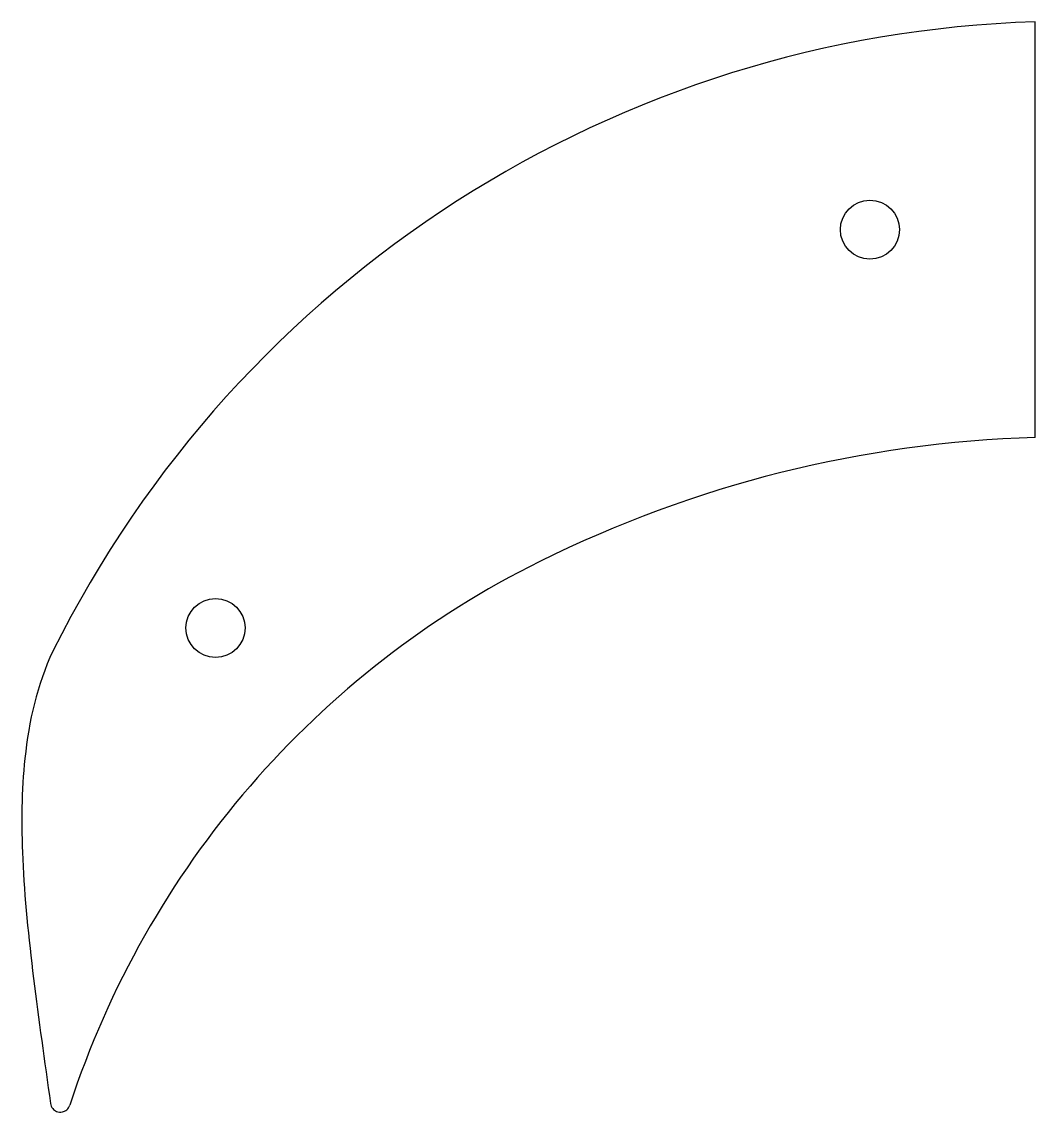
# Model space of a CAD drawing. Header units: millimetres. Extents: x -88.8 to -3, y -27.3 to 65.1.
import ezdxf

# ---------------------------------------------------------------- set-up
doc = ezdxf.new("R2010")
doc.units = ezdxf.units.MM
doc.layers.get('0').update_dxf_attribs({"linetype": 'CONTINUOUS'})

msp = doc.modelspace()

# ---------------------------------------------------------------- linework, layer by layer
msp.add_line((-3, 29.866), (-3, 65.051))
for centre in [(-17, 47.458), (-72.427, 13.74)]:
    msp.add_circle(centre, 2.5)
for centre, radius, start, end in [((0, -31.246), 96.344, 91.78426, 153.47969), ((0, -71.246), 101.156, 91.69935, 116.3878), ((-10, -51.09), 78.656, 116.3878, 161.91227)]:
    msp.add_arc(centre, radius, start, end)
for points, knots in [([(-86.207, 11.773), (-87.539, 8.919), (-88.238, 5.865), (-88.859, 0), (-88.893, -2.86), (-88.757, -5.839), (-88.608, -9.08), (-88.263, -12.471), (-87.408, -19.406), (-86.902, -22.923), (-86.408, -26.522)], [0.000858, 0.000858, 0.000858, 0.000858, 0.973315, 0.973315, 1.801063, 1.801063, 1.801063, 2.701594, 2.701594, 3.602126, 3.602126, 3.602126, 3.602126]), ([(-86.408, -26.522), (-86.386, -26.68), (-86.319, -26.83), (-86.13, -27.055), (-86.018, -27.137), (-85.815, -27.22), (-85.731, -27.241), (-85.647, -27.248), (-85.563, -27.256), (-85.478, -27.251), (-85.263, -27.205), (-85.137, -27.144), (-84.911, -26.957), (-84.819, -26.821), (-84.769, -26.67)], [0, 0, 0, 0, 0.0847897, 0.0847897, 0.157126, 0.157126, 0.2023362, 0.2023362, 0.2023362, 0.2475464, 0.2475464, 0.3198827, 0.3198827, 0.4046724, 0.4046724, 0.4046724, 0.4046724])]:
    msp.add_open_spline(points, degree=3, knots=knots)

doc.saveas('drawing.dxf')
